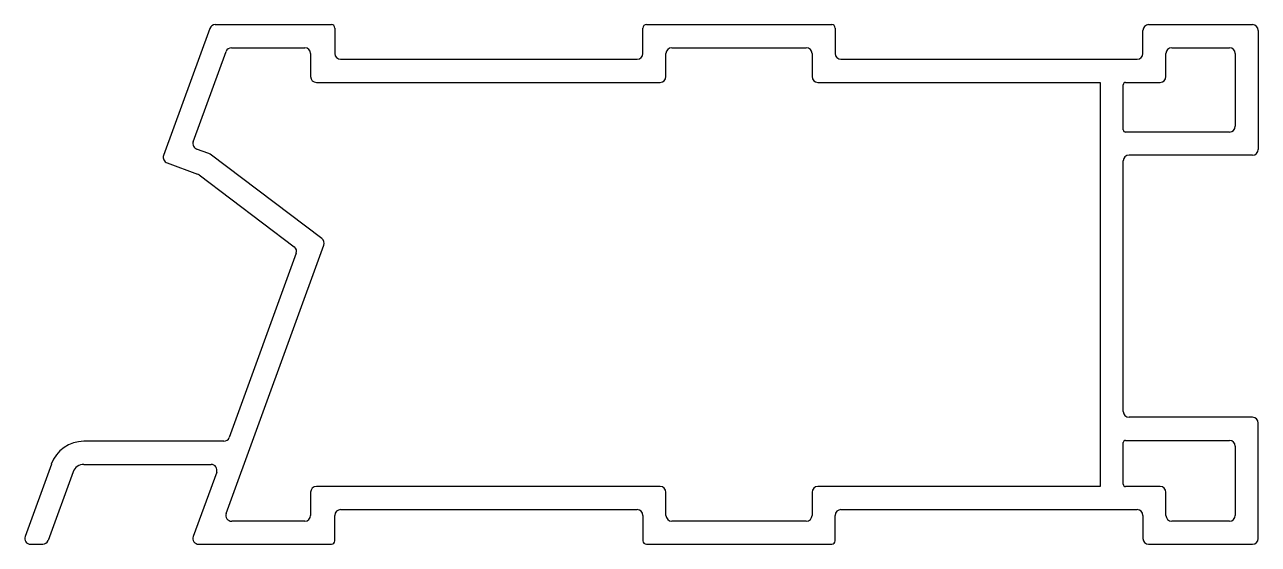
# Model space of a CAD drawing. Extents: x 717 to 824, y 2355 to 2400.
import ezdxf

# ---------------------------------------------------------------- set-up
doc = ezdxf.new("R2010")
doc.units = 0
doc.layers.get('0').update_dxf_attribs({"linetype": 'CONTINUOUS'})

msp = doc.modelspace()

# ---------------------------------------------------------------- linework, layer by layer
for p, q in [((732.97, 2399.53), (728.96, 2388.53)), ((733.44, 2399.86), (743.5, 2399.86)), ((743.8, 2399.56), (743.8, 2397.36)), ((770.5, 2397.36), (770.5, 2399.56)), ((770.8, 2399.86), (786.86, 2399.86)), ((787.16, 2399.56), (787.16, 2397.36)), ((813.83, 2397.36), (813.83, 2399.36)), ((814.33, 2399.86), (823.33, 2399.86)), ((823.83, 2399.36), (823.83, 2389.06)), ((731.53, 2389.72), (734.37, 2397.53)), ((734.84, 2397.86), (741.2, 2397.86)), ((741.7, 2397.36), (741.7, 2395.36)), ((772.5, 2395.36), (772.5, 2397.36)), ((773, 2397.86), (784.66, 2397.86)), ((785.16, 2397.36), (785.16, 2395.36)), ((815.83, 2395.36), (815.83, 2397.36)), ((816.33, 2397.86), (821.33, 2397.86)), ((821.83, 2397.36), (821.83, 2391.06)), ((744.3, 2396.86), (770, 2396.86)), ((787.66, 2396.86), (813.33, 2396.86)), ((742.2, 2394.86), (772, 2394.86)), ((785.66, 2394.86), (810.13, 2394.86)), ((810.13, 2394.86), (810.13, 2359.86)), ((812.13, 2390.76), (812.13, 2394.66)), ((812.33, 2394.86), (815.33, 2394.86)), ((821.33, 2390.56), (812.33, 2390.56)), ((732.88, 2388.7), (731.82, 2389.08)), ((742.67, 2381.33), (733.01, 2388.63)), ((823.33, 2388.56), (812.63, 2388.56)), ((729.26, 2387.89), (731.91, 2386.92)), ((812.13, 2366.36), (812.13, 2388.06)), ((732.04, 2386.85), (740.29, 2380.63)), ((734.39, 2357.53), (742.84, 2380.76)), ((740.46, 2380.06), (734.65, 2364.11)), ((823.33, 2365.86), (812.63, 2365.86)), ((823.83, 2355.36), (823.83, 2365.36)), ((734.18, 2363.78), (722.05, 2363.78)), ((812.13, 2360.06), (812.13, 2363.66)), ((812.33, 2363.86), (821.33, 2363.86)), ((821.83, 2363.36), (821.83, 2357.36)), ((719.24, 2361.8), (716.95, 2355.53)), ((722.05, 2361.78), (733.09, 2361.78)), ((721.11, 2361.12), (718.95, 2355.19)), ((733.56, 2361.11), (731.53, 2355.53)), ((772, 2359.86), (742.2, 2359.86)), ((810.13, 2359.86), (785.66, 2359.86)), ((815.33, 2359.86), (812.33, 2359.86)), ((741.7, 2359.36), (741.7, 2357.36)), ((772.5, 2357.36), (772.5, 2359.36)), ((785.16, 2359.36), (785.16, 2357.36)), ((815.83, 2357.36), (815.83, 2359.36)), ((744.3, 2357.86), (770, 2357.86)), ((787.66, 2357.86), (813.33, 2357.86)), ((741.2, 2356.86), (734.86, 2356.86)), ((743.8, 2355.16), (743.8, 2357.36)), ((770.5, 2357.36), (770.5, 2355.16)), ((784.66, 2356.86), (773, 2356.86)), ((787.16, 2355.16), (787.16, 2357.36)), ((813.83, 2357.36), (813.83, 2355.36)), ((821.33, 2356.86), (816.33, 2356.86)), ((717.42, 2354.86), (718.48, 2354.86)), ((732, 2354.86), (743.5, 2354.86)), ((770.8, 2354.86), (786.86, 2354.86)), ((814.33, 2354.86), (823.33, 2354.86))]:
    msp.add_line(p, q)
for centre, radius, start, end in [((733.44, 2399.36), 0.5, 90, 160), ((743.5, 2399.56), 0.3, 0, 90), ((770.8, 2399.56), 0.3, 90, 180), ((786.86, 2399.56), 0.3, 0, 90), ((814.33, 2399.36), 0.5, 90, 180), ((823.33, 2399.36), 0.5, 0, 90), ((734.84, 2397.36), 0.5, 90, 160), ((741.2, 2397.36), 0.5, 0, 90), ((744.3, 2397.36), 0.5, 180, 270), ((770, 2397.36), 0.5, 270, 360), ((773, 2397.36), 0.5, 90, 180), ((784.66, 2397.36), 0.5, 0, 90), ((787.66, 2397.36), 0.5, 180, 270), ((813.33, 2397.36), 0.5, 270, 0), ((816.33, 2397.36), 0.5, 90, 180), ((821.33, 2397.36), 0.5, 0, 90), ((742.2, 2395.36), 0.5, 180, 270), ((772, 2395.36), 0.5, 270, 0), ((785.66, 2395.36), 0.5, 180, 270), ((815.33, 2395.36), 0.5, 270, 0), ((812.33, 2394.66), 0.2, 90, 180), ((812.33, 2390.76), 0.2, 180, 270), ((821.33, 2391.06), 0.5, 270, 0), ((732, 2389.55), 0.5, 160, 250), ((729.43, 2388.36), 0.5, 160, 250), ((732.71, 2388.23), 0.5, 52.947, 70), ((812.63, 2388.06), 0.5, 90, 180), ((823.33, 2389.06), 0.5, 270, 0), ((731.74, 2386.45), 0.5, 52.947, 70), ((742.37, 2380.93), 0.5, 340, 52.947), ((739.99, 2380.23), 0.5, 340, 52.947), ((812.63, 2366.36), 0.5, 180, 270), ((823.33, 2365.36), 0.5, 0, 90), ((734.18, 2364.28), 0.5, 270, 340), ((722.05, 2360.78), 3, 90, 160), ((812.33, 2363.66), 0.2, 90, 180), ((821.33, 2363.36), 0.5, 0, 90), ((722.05, 2360.78), 1, 90, 160), ((733.09, 2361.28), 0.5, 340, 90), ((742.2, 2359.36), 0.5, 90, 180), ((772, 2359.36), 0.5, 0, 90), ((785.66, 2359.36), 0.5, 90, 180), ((812.33, 2360.06), 0.2, 180, 270), ((815.33, 2359.36), 0.5, 0, 90), ((734.86, 2357.36), 0.5, 160, 270), ((744.3, 2357.36), 0.5, 90, 180), ((770, 2357.36), 0.5, 0, 90), ((787.66, 2357.36), 0.5, 90, 180), ((813.33, 2357.36), 0.5, 0, 90), ((741.2, 2357.36), 0.5, 270, 0), ((773, 2357.36), 0.5, 180, 270), ((784.66, 2357.36), 0.5, 270, 360), ((816.33, 2357.36), 0.5, 180, 270), ((821.33, 2357.36), 0.5, 270, 360), ((717.42, 2355.36), 0.5, 160, 270), ((732, 2355.36), 0.5, 160, 270), ((814.33, 2355.36), 0.5, 180, 270), ((823.33, 2355.36), 0.5, 270, 0), ((718.48, 2355.36), 0.5, 270.0001, 340), ((743.5, 2355.16), 0.3, 270, 0), ((770.8, 2355.16), 0.3, 180, 270), ((786.86, 2355.16), 0.3, 270, 360)]:
    msp.add_arc(centre, radius, start, end)

doc.saveas('drawing.dxf')
